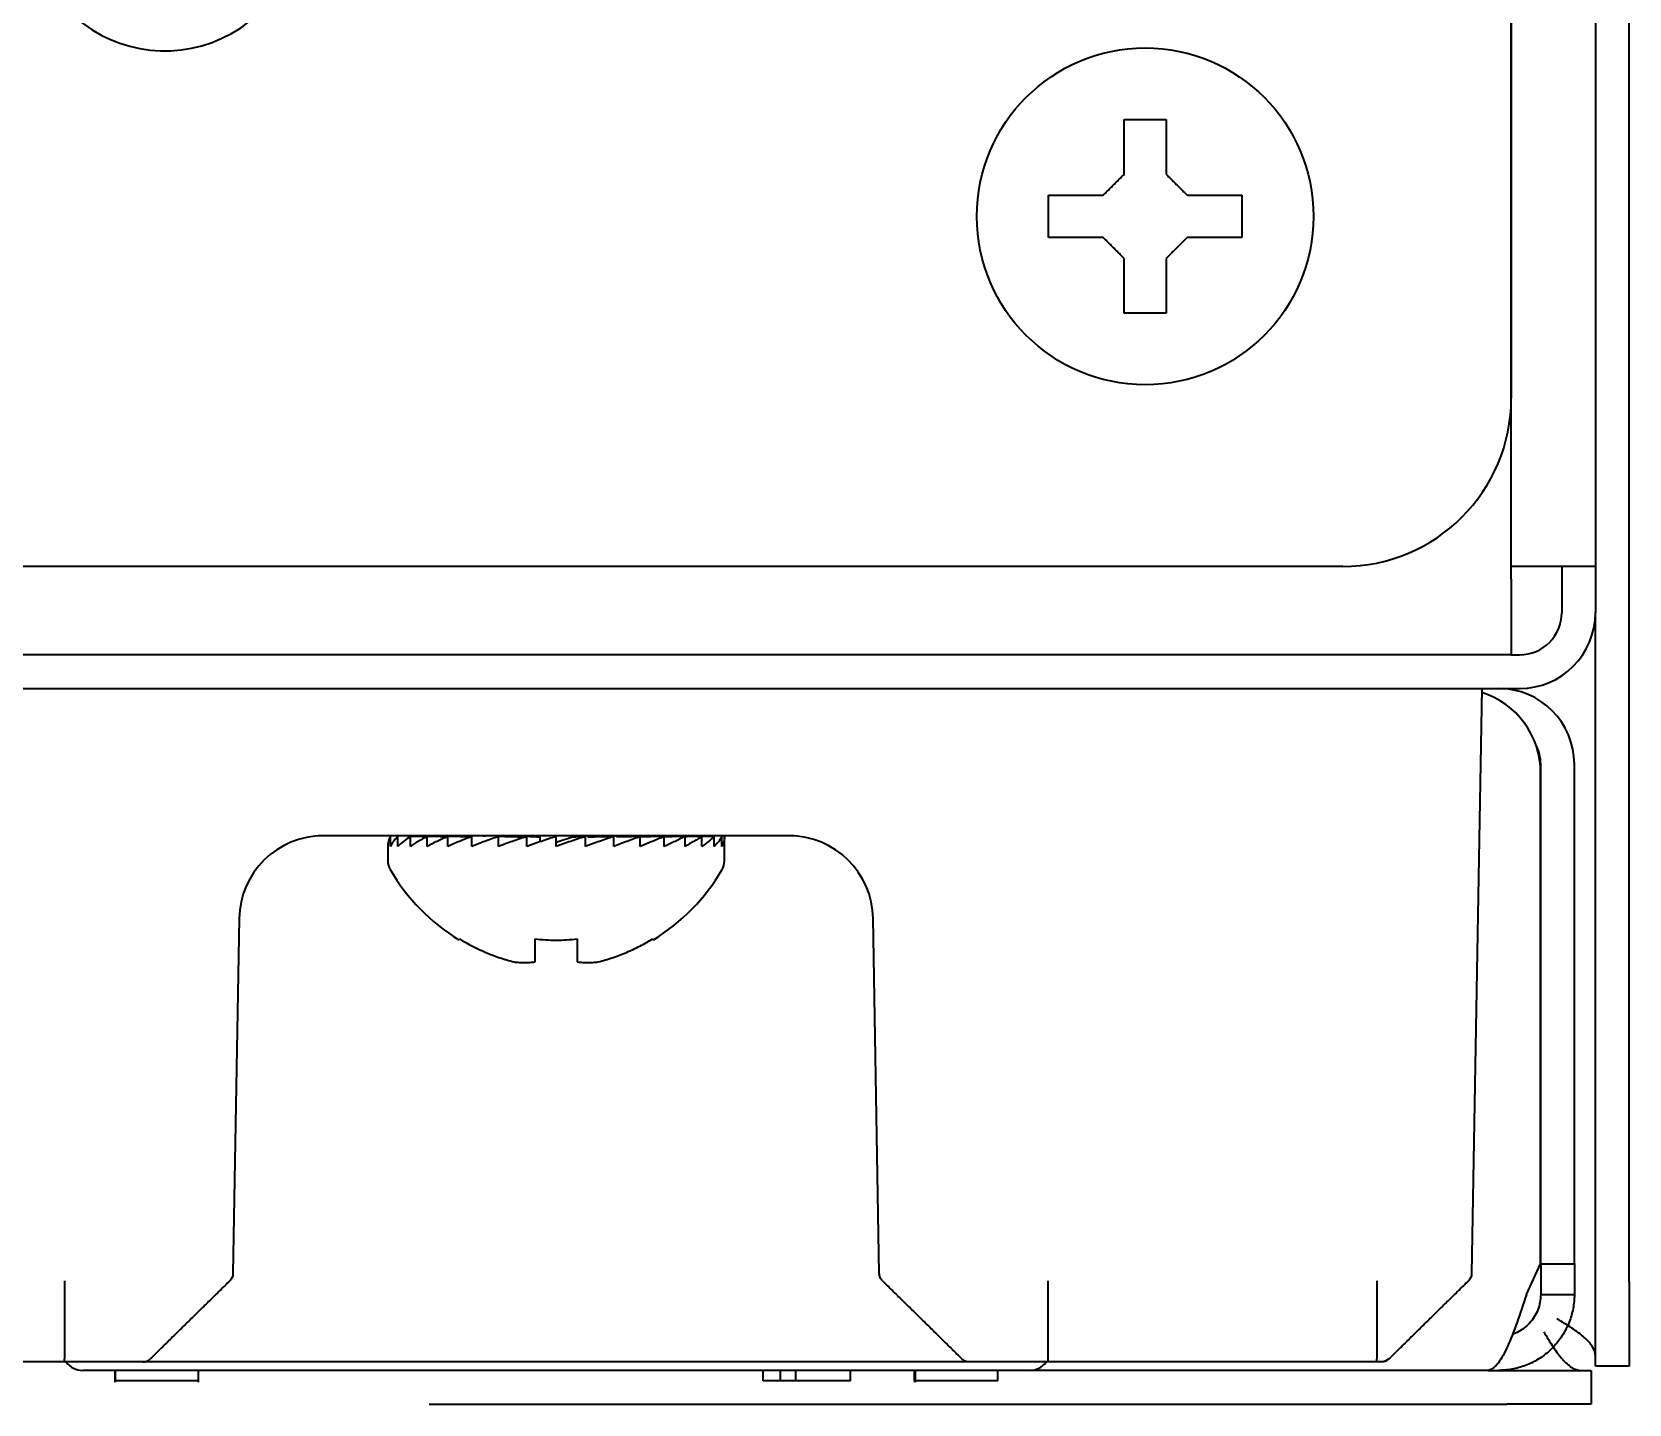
# Model space of a CAD drawing. Extents: x -760 to 4209, y 5795 to 10328.
# Drawn here: x 2672.9 to 2710.85, y 9157.62 to 9190.22 of the extents above; entities that cross this region are included whole.
import ezdxf

# ---------------------------------------------------------------- set-up
doc = ezdxf.new("R2010")
doc.units = 0
doc.header["$LTSCALE"] = 5
doc.layers.add('1', color=7, linetype='CONTINUOUS', true_color=0xffffff)

msp = doc.modelspace()

# ---------------------------------------------------------------- linework, layer by layer
at = {"layer": '1', "color": 7, "linetype": 'Continuous', "lineweight": 35}
for p, q in [((2710.054990581528, 10156.37177281296), (2710.054990581528, 9177.521772812963)), ((2710.854990581528, 9160.521772812963), (2710.854990581528, 9472.421772812962)), ((2708.054990581528, 9177.221772812962), (2708.054990581528, 9269.031297812962)), ((2708.054990581528, 9267.522382812962), (2708.054990581528, 9181.521772812963)), ((2697.054990472279, 9185.839545113891), (2697.054990472279, 9186.33954513764)), ((2701.654990690768, 9186.33954513764), (2701.654990690768, 9185.839545113891)), ((2697.054990472279, 9185.339545090143), (2697.054990472279, 9185.839545113891)), ((2701.654990690768, 9185.839545113891), (2701.654990690768, 9185.339545090143)), ((2704.054990581528, 9177.521772812963), (2645.054381581528, 9177.521772812963)), ((2708.254990581529, 9177.521772812963), (2708.054592581528, 9177.521772812963)), ((2710.054990581528, 9177.521772812963), (2708.254990581529, 9177.521772812963)), ((2709.254990581529, 9177.521772812963), (2709.254990581529, 9176.421772812962)), ((2710.054990581528, 9177.521772812963), (2710.054990581528, 9176.421772812962)), ((2708.054990581528, 9177.221772812962), (2708.054990581528, 9175.421772812962)), ((2710.054990581528, 9160.521772812963), (2710.054990581528, 9176.423799812963)), ((2708.054990581528, 9175.421772812962), (1852.054990581529, 9175.421772812962)), ((2708.054834581529, 9175.421772812962), (2708.254990581529, 9175.421772812962)), ((2665.554990581528, 9174.621772812961), (2708.254990581529, 9174.621772812961)), ((2707.354990581528, 9174.621772812961), (2707.112399581528, 9160.723731812961)), ((2708.752990581528, 9160.949205812962), (2708.752990581528, 9172.621772812961)), ((2708.754990581529, 9160.949205812962), (2708.754990581529, 9172.821772812962)), ((2709.554990581528, 9160.949205812962), (2709.554990581528, 9172.821772812962)), ((2691.013988581528, 9171.121772812961), (2679.695993581528, 9171.121772812961)), ((2681.415759581529, 9170.871772812961), (2681.415759581529, 9171.105328812962)), ((2681.596220581529, 9170.871772812961), (2681.596220581529, 9171.105328812962)), ((2681.890889581528, 9170.871772812961), (2681.890889581528, 9171.105328812962)), ((2682.290813581528, 9170.871772812961), (2682.290813581528, 9171.105328812962)), ((2682.783840581528, 9170.871772812961), (2682.783840581528, 9171.105328812962)), ((2683.121052581529, 9171.100591812961), (2683.121052581529, 9171.121772812961)), ((2683.154990581528, 9171.100103812962), (2683.154990581528, 9171.121772812961)), ((2683.188413581528, 9171.099617812963), (2683.188413581528, 9171.121772812961)), ((2683.255775581529, 9171.098637812962), (2683.255775581529, 9171.121772812961)), ((2683.287667581528, 9171.098168812961), (2683.287667581528, 9171.121772812961)), ((2683.354990581528, 9170.871772812961), (2683.354990581528, 9171.105328812962)), ((2683.420343581528, 9171.104169812961), (2683.420343581528, 9171.121772812961)), ((2683.449735581528, 9171.103641812962), (2683.449735581528, 9171.121772812961)), ((2683.643694581529, 9171.100103812962), (2683.643694581529, 9171.121772812961)), ((2683.669693581528, 9171.099617812963), (2683.669693581528, 9171.121772812961)), ((2683.919042581528, 9171.094868812963), (2683.919042581528, 9171.121772812961)), ((2683.940858581528, 9171.094442812962), (2683.940858581528, 9171.121772812961)), ((2683.986910581529, 9170.871772812961), (2683.986910581529, 9171.105328812962)), ((2684.238021581528, 9171.098637812962), (2684.238021581528, 9171.121772812961)), ((2684.254990581529, 9171.098168812961), (2684.254990581529, 9171.121772812961)), ((2684.590938581528, 9171.088500812963), (2684.590938581528, 9171.121772812961)), ((2684.660398581528, 9170.871772812961), (2684.660398581528, 9171.105328812962)), ((2684.967071581528, 9171.088500812963), (2684.967071581528, 9171.121772812961)), ((2684.972964581529, 9170.971772812962), (2684.972964581529, 9171.121772812961)), ((2685.354990581528, 9170.871772812961), (2685.354990581528, 9171.105328812962)), ((2685.742910581528, 9171.088500812963), (2685.742910581528, 9171.121772812961)), ((2686.049583581528, 9170.871772812961), (2686.049583581528, 9171.105328812962)), ((2686.119042581528, 9171.088500812963), (2686.119042581528, 9171.121772812961)), ((2686.471960581528, 9171.098637812962), (2686.471960581528, 9171.121772812961)), ((2686.723071581529, 9170.871772812961), (2686.723071581529, 9171.105328812962)), ((2686.790938581528, 9171.094868812963), (2686.790938581528, 9171.121772812961)), ((2687.066287581529, 9171.100103812962), (2687.066287581529, 9171.121772812961)), ((2687.289638581528, 9171.104169812961), (2687.289638581528, 9171.121772812961)), ((2687.354990581528, 9170.871772812961), (2687.354990581528, 9171.105328812962)), ((2687.454206581529, 9171.098637812962), (2687.454206581529, 9171.121772812961)), ((2687.554990581528, 9171.100103812962), (2687.554990581528, 9171.121772812961)), ((2687.588929581529, 9171.100591812961), (2687.588929581529, 9171.121772812961)), ((2687.926141581528, 9170.871772812961), (2687.926141581528, 9171.105328812962)), ((2688.419168581529, 9170.871772812961), (2688.419168581529, 9171.105328812962)), ((2688.819092581528, 9170.871772812961), (2688.819092581528, 9171.105328812962)), ((2689.113761581529, 9170.871772812961), (2689.113761581529, 9171.105328812962)), ((2689.294221581528, 9170.871772812961), (2689.294221581528, 9171.105328812962)), ((2689.354990581528, 9170.871772812961), (2689.354990581528, 9171.105328812962)), ((2681.354990581528, 9170.871641812962), (2681.354990581528, 9170.521772812963)), ((2689.354990581528, 9170.521772812963), (2689.354990581528, 9170.871772812961)), ((2677.820690581528, 9169.156677812962), (2677.673492581528, 9160.723731812961)), ((2693.036489581528, 9160.723731812961), (2692.889291581529, 9169.156677812962)), ((2683.054990581528, 9168.643538812961), (2683.054990581528, 9168.676781812961)), ((2687.654990581528, 9168.676781812961), (2687.654990581528, 9168.643538812961)), ((2708.413783581528, 9160.221772812962), (2708.752990581528, 9160.949205812962)), ((2708.754990581529, 9160.949205812962), (2708.754990581529, 9160.221772812962)), ((2708.754990581529, 9160.949205812962), (2709.554990581528, 9160.949205812962)), ((2709.554990581528, 9160.949205812962), (2709.554990581528, 9160.221772812962)), ((2710.054990581528, 9158.521772812963), (2710.054990581528, 9160.521772812963)), ((2710.854990581528, 9160.521772812963), (2710.854990581528, 9158.521772812963)), ((2673.672316581528, 9158.621772812961), (2665.869331581528, 9158.621772812961)), ((2673.672316581528, 9158.621772812961), (2673.672316581528, 9158.693460812961)), ((2695.175456581528, 9158.621772812961), (2675.534524581528, 9158.621772812961)), ((2704.850796581529, 9158.621772812961), (2697.037665581528, 9158.621772812961)), ((2704.850862581528, 9158.692873812963), (2704.850796581529, 9158.621773812962)), ((2674.251001581529, 9158.421772812962), (2674.104554581529, 9158.421772812962)), ((2677.665214581529, 9158.421772812962), (2674.251001581529, 9158.421772812962)), ((2674.865299581528, 9158.421772812962), (2674.865299581528, 9158.140522812962)), ((2674.872973581529, 9158.421772812962), (2674.872973581529, 9158.140522812962)), ((2676.854554581529, 9158.140522812962), (2676.854554581529, 9158.421772812962)), ((2676.854554581529, 9158.171772812962), (2676.854554581529, 9158.421772812962)), ((2678.018768581528, 9158.421772812962), (2677.665214581529, 9158.421772812962)), ((2696.104554581529, 9158.421772812962), (2678.018768581528, 9158.421772812962)), ((2690.279343581528, 9158.171772812962), (2690.279343581528, 9158.421772812962)), ((2690.684562581529, 9158.171772812962), (2690.684562581529, 9158.421772812962)), ((2691.052942581528, 9158.171772812962), (2691.052942581528, 9158.421772812962)), ((2692.354554581529, 9158.171772812962), (2692.354554581529, 9158.421772812962)), ((2693.869136581528, 9158.171772812962), (2693.869136581528, 9158.421772812962)), ((2693.872973581529, 9158.171772812962), (2693.872973581529, 9158.140522812962)), ((2693.889857581528, 9158.421772812962), (2693.889857581528, 9158.140522812962)), ((2695.854554581529, 9158.171772812962), (2695.854554581529, 9158.421772812962)), ((2696.604554581529, 9158.421772812962), (2696.104554581529, 9158.421772812962)), ((2707.504990581529, 9158.421772812962), (2696.591658581528, 9158.421772812962)), ((2707.504990581529, 9158.421772812962), (2707.754990581529, 9158.421772812962)), ((2707.528413581528, 9158.427939812962), (2707.505034581528, 9158.421785812961)), ((2707.754412581528, 9158.421772812962), (2707.954990581528, 9158.421772812962)), ((2707.954990581528, 9158.421772812962), (2709.954990581528, 9158.421772812962)), ((2709.954990581528, 9158.421772812962), (2709.954990581528, 9157.621772812961)), ((2710.854990581528, 9158.521772812963), (2710.054990581528, 9158.521772812963)), ((2682.334478581529, 9157.621772812961), (2707.954990581528, 9157.621772812961)), ((2709.954990581528, 9157.621772812961), (2707.954990581528, 9157.621772812961))]:
    msp.add_line(p, q, dxfattribs=at)
msp.add_circle((2699.354990581523, 9185.839545113891), 4.000000189989804, dxfattribs=at)
for centre, radius, start, end in [((2676.054990581528, 9193.021772812948), 3.250000000000001, 220.1240217911707, 0.2749390126854988), ((2704.054990581528, 9181.521772812963), 4, 270, 0), ((2704.054990581528, 9181.521772812963), 4, 270, 0), ((2708.254990581529, 9176.421772812962), 1.800000000000013, 270, 0), ((2708.254990581529, 9176.421772812962), 1.000000000000013, 270, 0), ((2706.752990581528, 9172.621772812961), 2, 0, 72.53015600000401), ((2707.754990581529, 9172.821772812962), 1.800000000000001, 0, 90), ((2707.754990581529, 9172.821772812962), 1.000000000000001, 0, 28.12359399995058), ((2679.820385581528, 9169.121772812961), 2, 90, 179.0000000000243), ((2690.889596581528, 9169.121772812961), 2, 0.9999999999757162, 90), ((2681.754990581529, 9170.521772812963), 0.3999999999999861, 180, 210.3011830000036), ((2685.553885581528, 9172.741772812962), 4.799999999999991, 210.3011830000036, 238.4186490000076), ((2685.156096581529, 9172.741772812962), 4.799999999999991, 301.5837320000054, 329.6988169999964), ((2688.954990581528, 9170.521772812963), 0.3999999999999861, 329.6988169999964, 0), ((2685.355219581528, 9172.423800812961), 3.78026259136534, 262.3959490000021, 269.9965320000032), ((2685.354763581528, 9172.423785812962), 3.780247247540081, 270.0034520000004, 277.6040660000002), ((2674.104554581529, 9158.921772812962), 0.5, 217.6410939999877, 270), ((2696.604554581529, 9158.921772812962), 0.5, 270, 322.3589060000123)]:
    msp.add_arc(centre, radius, start, end, dxfattribs=at)
for centre, major_axis, ratio, start_param, end_param in [((2734.094227581529, 9141.374789812962), (172.784491994484, -10.86107090087935), 0.160468, 1.885365767048042, 1.887792791365919), ((2728.469389581528, 9141.373445812962), (152.8354707048168, -10.94167696529489), 0.181216, 1.887303164228211, 1.890685103048575), ((2721.530564581529, 9141.374803812962), (128.2295204615294, -11.09805210854515), 0.215492, 1.892496647864702, 1.896354564944179), ((2704.601748581528, 9141.377522812962), (68.05522881943729, -12.58680141202367), 0.396499, 1.941622632079534, 1.950894805348253), ((2695.127299581528, 9141.376160812963), (31.69860232567515, -20.91441701216443), 0.6686380000000001, 2.283906737048806, 2.293178697732523), ((2694.313139581528, 9144.621188812962), (-28.83700341455625, -4.99521150115564), 0.949656, 4.846976552089214, 4.860829465230722), ((2675.582698581528, 9141.376202812962), (-31.69858512643545, -20.91436956170003), 0.6686380000000001, 3.990007466863954, 3.999279453703272), ((2666.108203581529, 9141.377480812962), (-68.05528696383043, -12.58682669797756), 0.396499, 4.332290189684636, 4.341562355531254), ((2657.220720581528, 9141.380141812962), (-99.70249339249851, -11.45387766656676), 0.27563, 4.373850139676857, 4.379776188481773), ((2649.189868581529, 9141.382916812961), (-128.2104647901791, -11.09401364138085), 0.215468, 4.386875147275713, 4.392077743925022), ((2642.248767581528, 9141.378806812962), (-152.8204854554547, -10.93907827502009), 0.181202, 4.392527981661633, 4.395910225403759), ((2636.618049581528, 9141.376115812962), (-172.7802744985989, -10.86043539595295), 0.160465, 4.395399238089658, 4.397826316895318), ((2632.469837581529, 9141.374781812961), (-187.4848411266939, -10.81812827279408), 0.147976, 4.396940923206125, 4.398589265904851)]:
    msp.add_ellipse(centre, major_axis=major_axis, ratio=ratio, start_param=start_param, end_param=end_param, dxfattribs=at)
for points, degree in [([(2698.854990557775, 9186.839545161403), (2698.854990557775, 9186.893816305512), (2698.854990557775, 9187.001927775547), (2698.854990557775, 9187.163491089113), (2698.854990557775, 9187.32237532969), (2698.854990557775, 9187.477758334118), (2698.854990557775, 9187.629569810624), (2698.854990557775, 9187.786037472468), (2698.854990557775, 9187.95227464217), (2698.854990557775, 9188.075607674878), (2698.854990557775, 9188.13954522315)], 3), ([(2698.854990557775, 9188.13954522315), (2699.021657232355, 9188.13954522315), (2699.354990581516, 9188.13954522315), (2699.688323930692, 9188.13954522315), (2699.854990605272, 9188.13954522315)], 3), ([(2698.354990534026, 9186.33954513764), (2698.378716103703, 9186.363270707325), (2698.426205976626, 9186.41076058024), (2698.497595249755, 9186.48214985337), (2698.569031298932, 9186.553585902553), (2698.640474772699, 9186.625029376342), (2698.711940551322, 9186.696495154958), (2698.783428059229, 9186.767982662843), (2698.831130601415, 9186.815685205029), (2698.854990557775, 9186.839545161403)], 3), ([(2699.854990605272, 9186.839545161403), (2699.881051217868, 9186.813484548778), (2699.93226607098, 9186.76226969568), (2700.006032262208, 9186.688503504452), (2700.077674399101, 9186.616861367553), (2700.147818896396, 9186.546716870273), (2700.21710021871, 9186.477435547959), (2700.285925214273, 9186.408610552387), (2700.331967975311, 9186.36256779135), (2700.354990629021, 9186.33954513764)], 3), ([(2700.354990629021, 9186.33954513764), (2700.409261773129, 9186.33954513764), (2700.517373243158, 9186.33954513764), (2700.678936556731, 9186.33954513764), (2700.837820797329, 9186.33954513764), (2700.993203801736, 9186.33954513764), (2701.145015278249, 9186.33954513764), (2701.3014829401, 9186.33954513764), (2701.467720109802, 9186.33954513764), (2701.591053142482, 9186.33954513764), (2701.654990690768, 9186.33954513764)], 3), ([(2698.354990534026, 9185.339545090143), (2698.30071938991, 9185.339545090143), (2698.192607919867, 9185.339545090143), (2698.031044606301, 9185.339545090143), (2697.872160365725, 9185.339545090143), (2697.716777361289, 9185.339545090143), (2697.564965884776, 9185.339545090143), (2697.408498222932, 9185.339545090143), (2697.242261053238, 9185.339545090143), (2697.118928020551, 9185.339545090143), (2697.054990472272, 9185.339545090143)], 3), ([(2698.854990557775, 9184.839545066394), (2698.828929945164, 9184.86560567899), (2698.777715092067, 9184.916820532088), (2698.703948900838, 9184.990586723345), (2698.632306763931, 9185.06222886023), (2698.562162266629, 9185.13237335754), (2698.492880944345, 9185.201654679824), (2698.424055948766, 9185.270479675424), (2698.378013187736, 9185.316522436433), (2698.354990534026, 9185.339545090143)], 3), ([(2700.354990629021, 9185.339545090143), (2700.331265059351, 9185.315819520458), (2700.283775186421, 9185.268329647528), (2700.212385913284, 9185.196940374413), (2700.140949864122, 9185.12550432523), (2700.06950639034, 9185.054060851498), (2699.998040611717, 9184.98259507284), (2699.926553103818, 9184.91110756494), (2699.878850561632, 9184.863405022754), (2699.854990605272, 9184.839545066394)], 3), ([(2699.854990605272, 9184.839545066394), (2699.854990605272, 9184.785273922285), (2699.854990605272, 9184.677162452264), (2699.854990605272, 9184.51559913867), (2699.854990605272, 9184.356714898078), (2699.854990605272, 9184.201331893664), (2699.854990605272, 9184.049520417158), (2699.854990605272, 9183.8930527553), (2699.854990605272, 9183.726815585613), (2699.854990605272, 9183.603482552933), (2699.854990605272, 9183.539545004662)], 3), ([(2699.854990605272, 9183.539545004662), (2699.688323930692, 9183.539545004662), (2699.354990581516, 9183.539545004662), (2699.021657232355, 9183.539545004662), (2698.854990557775, 9183.539545004662)], 3), ([(2681.415760016084, 9171.10532923684), (2681.39543021583, 9171.067662437332), (2681.365107194152, 9170.990994879408), (2681.354992213014, 9170.911824278344), (2681.35499102834, 9170.87165519852)], 3), ([(2681.59622054499, 9171.10532923688), (2681.556178655183, 9171.067662437305), (2681.486195250855, 9170.99099487932), (2681.435951982948, 9170.911824278344), (2681.415767095712, 9170.871655198598)], 3), ([(2681.890889412995, 9171.105329236669), (2681.832352086179, 9171.0676624372), (2681.724834709529, 9170.990994879327), (2681.635989771149, 9170.91182427824), (2681.596234488953, 9170.87165519838)], 3), ([(2682.290813255658, 9171.105329237167), (2682.215559118948, 9171.067662437357), (2682.073774631082, 9170.990994879152), (2681.949027530604, 9170.911824278446), (2681.8909097975, 9170.871655198958)], 3), ([(2682.783840589386, 9171.105329236845), (2682.694156201536, 9171.067662437365), (2682.522412652317, 9170.990994879465), (2682.365553767465, 9170.911824278362), (2682.290839461502, 9170.871655198502)], 3), ([(2683.354991028133, 9171.105329236858), (2683.253601403948, 9171.06766243736), (2683.057117134245, 9170.99099487944), (2682.872912542755, 9170.911824278352), (2682.783871820238, 9170.871655198507)], 3), ([(2683.986910454831, 9171.105329236756), (2683.876896266705, 9171.067662437355), (2683.661641351609, 9170.990994879528), (2683.455688016831, 9170.911824278333), (2683.355026335096, 9170.871655198385)], 3), ([(2684.660398317465, 9171.10532923681), (2684.545102290904, 9171.067662437266), (2684.317617142132, 9170.990994879317), (2684.096172851817, 9170.911824278315), (2683.986948765039, 9170.871655198538)], 3), ([(2685.354991028133, 9171.105329237243), (2685.237916374642, 9171.067662437257), (2685.005113013382, 9170.990994878895), (2684.774906240074, 9170.911824278417), (2684.660438466725, 9170.871655199135)], 3), ([(2686.049584030638, 9171.105329332235), (2685.934287955836, 9171.067662517868), (2685.703239897367, 9170.990994929136), (2685.471265260141, 9170.911824295288), (2685.355031796899, 9170.871655198625)], 3), ([(2686.723071601436, 9171.105329236696), (2686.613057413332, 9171.067662437235), (2686.390785092666, 9170.990994764628), (2686.164091249932, 9170.911824278262), (2686.049623888242, 9170.87165519839)], 3), ([(2687.354991028133, 9171.10532923676), (2687.253601403959, 9171.067662437239), (2687.046858423626, 9170.990994879312), (2686.832333187923, 9170.911824278282), (2686.723109911522, 9170.871655198476)], 3), ([(2687.926141466879, 9171.105329236989), (2687.836457079055, 9171.06766243738), (2687.651525185673, 9170.990994879357), (2687.455686831936, 9170.911824278408), (2687.355026334796, 9170.871655198693)], 3), ([(2688.419168800609, 9171.105329237102), (2688.343914663892, 9171.06766243734), (2688.186412919478, 9170.990994879181), (2688.015211896985, 9170.91182427842), (2687.926172697365, 9170.871655198878)], 3), ([(2688.81909264327, 9171.105329236821), (2688.760555316456, 9171.067662437317), (2688.635269331752, 9170.9909948794), (2688.493907497077, 9170.911824278333), (2688.419195006134, 9170.871655198505)], 3), ([(2689.113761511277, 9171.105329236847), (2689.073719621449, 9171.067662437454), (2688.984456147725, 9170.990994879625), (2688.877228708608, 9170.911824278402), (2688.819113027506, 9170.871655198438)], 3), ([(2689.294222040181, 9171.105329236843), (2689.273892239927, 9171.067662437365), (2689.223363502692, 9170.990994879467), (2689.153528510575, 9170.911824278362), (2689.113775454835, 9170.8716551985)], 3), ([(2689.354991028133, 9171.105329236792), (2689.354991028133, 9171.067662437259), (2689.344732317492, 9170.990994879323), (2689.314411673286, 9170.9118242783), (2689.294229119407, 9170.871655198507)], 3), ([(2684.354991028133, 9168.125963470886), (2684.395388179771, 9168.120809047781), (2684.477067058582, 9168.112850931495), (2684.603263329591, 9168.10859537509), (2684.73022605533, 9168.112642508913), (2684.813520855474, 9168.12067213703), (2684.854991028133, 9168.125963470886)], 3), ([(2685.854991028133, 9168.125963470886), (2685.896637271048, 9168.120649671571), (2685.980271653397, 9168.11259599576), (2686.107921994437, 9168.108583032288), (2686.23433856018, 9168.112954303711), (2686.31519162442, 9168.120885316666), (2686.354991028133, 9168.125963470886)], 3), ([(2673.672316748779, 9160.549781170082), (2673.672316748779, 9158.693466514549)], 1), ([(2677.598757465785, 9160.54978072993), (2675.709758396614, 9158.69346651463)], 1), ([(2693.111224590481, 9160.54978072993), (2695.000223659637, 9158.693466514644)], 1), ([(2697.037665307486, 9160.549781170082), (2697.037665307486, 9158.693466514544)], 1), ([(2704.860957488054, 9160.549781170082), (2704.860957488054, 9158.69375557835)], 1), ([(2707.037664322788, 9160.549780321377), (2705.148959703436, 9158.693755461105)], 1), ([(2708.754991028133, 9160.221773167486), (2709.555366028133, 9160.221773167486)], 1), ([(2705.132126689707, 9158.693497583747), (2705.088257864653, 9158.64760421614), (2705.028568870747, 9158.62177316748), (2704.967422238388, 9158.62177316748)], 3), ([(2690.68456235934, 9158.171773167482), (2690.549489450668, 9158.171773167482), (2690.414416541995, 9158.171773167482), (2690.279343633323, 9158.171773167482)], 3), ([(2691.052943019356, 9158.171773167482), (2690.930149466018, 9158.171773167482), (2690.80735591268, 9158.171773167482), (2690.68456235934, 9158.171773167482)], 3), ([(2692.354554684744, 9158.171773167482), (2691.920684129615, 9158.171773167482), (2691.486813574485, 9158.171773167482), (2691.052943019356, 9158.171773167482)], 3)]:
    msp.add_open_spline(points, degree=degree, dxfattribs=at)
for points, knots in [([(2699.854990605272, 9188.13954522315), (2699.854990605272, 9187.936715549642), (2699.854990605272, 9187.726882621368), (2699.854990605272, 9187.401922218718), (2699.854990605272, 9187.291892630206), (2699.854990605272, 9187.068360154632), (2699.854990605272, 9186.954859003903), (2699.854990605272, 9186.839545161403)], [0, 0, 0, 0, 0.5, 0.5, 0.75, 0.75, 1, 1, 1, 1]), ([(2697.054990472272, 9186.33954513764), (2697.257820145773, 9186.33954513764), (2697.467653074047, 9186.33954513764), (2697.792613476689, 9186.33954513764), (2697.902643065208, 9186.33954513764), (2698.126175540776, 9186.33954513764), (2698.239676691497, 9186.33954513764), (2698.354990534026, 9186.33954513764)], [0, 0, 0, 0, 0.5, 0.5, 0.75, 0.75, 1, 1, 1, 1]), ([(2701.654990690768, 9185.339545090143), (2701.45216101726, 9185.339545090143), (2701.242328089007, 9185.339545090143), (2700.917367686357, 9185.339545090143), (2700.807338097817, 9185.339545090143), (2700.583805622264, 9185.339545090143), (2700.47030447155, 9185.339545090143), (2700.354990629021, 9185.339545090143)], [0, 0, 0, 0, 0.4999999999999998, 0.4999999999999998, 0.7499999999999999, 0.7499999999999999, 1, 1, 1, 1]), ([(2698.854990557775, 9183.539545004662), (2698.854990557775, 9183.74237467817), (2698.854990557775, 9183.952207606415), (2698.854990557775, 9184.27716800905), (2698.854990557775, 9184.387197597605), (2698.854990557775, 9184.610730073166), (2698.854990557775, 9184.724231223865), (2698.854990557775, 9184.839545066394)], [0, 0, 0, 0, 0.5, 0.5, 0.75, 0.75, 1, 1, 1, 1]), ([(2683.054991028605, 9168.676781595146), (2683.257820692408, 9168.552321508845), (2683.467653610596, 9168.444389983051), (2683.792613997704, 9168.306591960862), (2683.90264358097, 9168.264693813622), (2684.126176045832, 9168.189094939728), (2684.239677191124, 9168.155390115171), (2684.354991028133, 9168.125963470886)], [0, 0, 0, 0, 0.4999999999999997, 0.4999999999999997, 0.7499999999999998, 0.7499999999999998, 1, 1, 1, 1]), ([(2684.854991028133, 9168.125963470886), (2684.854991028133, 9168.155287979029), (2684.854991028133, 9168.188893661563), (2684.854991028133, 9168.264353783841), (2684.854991028133, 9168.30621208525), (2684.854991028133, 9168.398106949779), (2684.854991028133, 9168.448144452192), (2684.854991028133, 9168.529404544463), (2684.854991028133, 9168.55754882489), (2684.854991028133, 9168.61572419052), (2684.854991028133, 9168.64577248302), (2684.854991028133, 9168.676781595308)], [0, 0, 0, 0, 0.2499999999999999, 0.2499999999999999, 0.4999999999999998, 0.4999999999999998, 0.7499999999999997, 0.7499999999999997, 0.8749999999999998, 0.8749999999999998, 1, 1, 1, 1]), ([(2685.854991028133, 9168.676781595308), (2685.854991028133, 9168.55232150894), (2685.854991028133, 9168.444389983191), (2685.854991028133, 9168.306591960934), (2685.854991028133, 9168.264693813679), (2685.854991028133, 9168.18909493975), (2685.854991028133, 9168.15539011518), (2685.854991028133, 9168.125963470886)], [0, 0, 0, 0, 0.5, 0.5, 0.75, 0.75, 1, 1, 1, 1]), ([(2686.354991028133, 9168.125963470886), (2686.46990462547, 9168.155287979029), (2686.583144425329, 9168.188893661563), (2686.806399034012, 9168.264353783841), (2686.916412333051, 9168.30621208525), (2687.133241501503, 9168.398106949779), (2687.240057003683, 9168.448144452192), (2687.397854761385, 9168.529404544463), (2687.450085881327, 9168.55754882489), (2687.553368168689, 9168.61572419052), (2687.604456210056, 9168.64577248302), (2687.654991028132, 9168.676781595308)], [0, 0, 0, 0, 0.2499999999999998, 0.2499999999999998, 0.4999999999999996, 0.4999999999999996, 0.7499999999999993, 0.7499999999999993, 0.8749999999999997, 0.8749999999999997, 1, 1, 1, 1]), ([(2677.6734925214, 9160.723730680762), (2677.672927738609, 9160.691374296333), (2677.666002829725, 9160.659141108405), (2677.640453970574, 9160.599674528145), (2677.621839634871, 9160.572463514318), (2677.598757913686, 9160.549781170082)], [0, 0, 0, 0, 0.5, 0.5, 1, 1, 1, 1]), ([(2693.111224142579, 9160.549781170082), (2693.088142421394, 9160.572463514318), (2693.069528085693, 9160.599674528145), (2693.043979226542, 9160.659141108405), (2693.037054317656, 9160.691374296333), (2693.036489534866, 9160.723730680762)], [0, 0, 0, 0, 0.5, 0.5, 1, 1, 1, 1]), ([(2707.112399822477, 9160.723732303752), (2707.111835241533, 9160.691375443383), (2707.104910345804, 9160.659141742384), (2707.079361162791, 9160.59967427308), (2707.060746490755, 9160.572462884917), (2707.03766432281, 9160.549780321404)], [0, 0, 0, 0, 0.5, 0.5, 1, 1, 1, 1]), ([(2708.413783827397, 9160.22177315595), (2708.339993232898, 9159.998544373087), (2708.266222203059, 9159.775445968857), (2708.118660578723, 9159.359579069882), (2708.044879766554, 9159.16697349527), (2707.897318142217, 9158.838528961014), (2707.823537330049, 9158.70279134704), (2707.675975705712, 9158.506699265006), (2707.602204680215, 9158.446402527623), (2707.528414081375, 9158.427939982308)], [0, 0, 0, 0, 0.25, 0.25, 0.5, 0.5, 0.75, 0.75, 1, 1, 1, 1]), ([(2709.554991028132, 9160.221773167481), (2709.554991028132, 9160.110173546738), (2709.544582480411, 9159.998576148499), (2709.503306522243, 9159.779226663255), (2709.472439933807, 9159.671478944587), (2709.39131187874, 9159.463545926334), (2709.341052027771, 9159.363364767723), (2709.222870480623, 9159.174021103152), (2709.154951138024, 9159.084862367961), (2709.003792906097, 9158.920639682807), (2708.920557027078, 9158.845579003328), (2708.741636486038, 9158.71214234647), (2708.64595538721, 9158.653769026478), (2708.44544460525, 9158.555721447638), (2708.340618915279, 9158.5160491414), (2708.125434740585, 9158.45677290367), (2708.01508054124, 9158.437170152656), (2707.90386326933, 9158.42794010507)], [0, 0, 0, 0, 0.125, 0.125, 0.25, 0.25, 0.375, 0.375, 0.5, 0.5, 0.625, 0.625, 0.75, 0.75, 0.875, 0.875, 1, 1, 1, 1]), ([(2708.754991028133, 9160.221773161082), (2708.754992626064, 9160.097760036862), (2708.731663633274, 9159.973813816063), (2708.641523363935, 9159.742776325667), (2708.574735336433, 9159.635773222142), (2708.406780731348, 9159.453304467577), (2708.305669371209, 9159.377893726165), (2708.160291141448, 9159.306807829835), (2708.125359611941, 9159.292142824577), (2708.089711975036, 9159.279493878345)], [0, 0, 0, 0, 0.3025661390669979, 0.3025661390669979, 0.6051322781339958, 0.6051322781339958, 0.9076984172009938, 0.9076984172009938, 1, 1, 1, 1]), ([(2708.828414081374, 9159.339066366816), (2708.90220299282, 9159.215478052021), (2708.975975705712, 9159.093886079407), (2709.12353733005, 9158.871094892234), (2709.197318142217, 9158.76998354455), (2709.344879766554, 9158.602028960151), (2709.418660578724, 9158.535240940875), (2709.566222203061, 9158.445100682638), (2709.639994939108, 9158.421771692723), (2709.713783827398, 9158.421773290655)], [0, 0, 0, 0, 0.25, 0.25, 0.5, 0.5, 0.75, 0.75, 1, 1, 1, 1]), ([(2710.054991028132, 9158.762980368218), (2710.054992626065, 9158.836769256506), (2710.031663633275, 9158.910541992554), (2709.941523363936, 9159.058103616891), (2709.874735336433, 9159.13188442906), (2709.706780731347, 9159.279446053397), (2709.60566937121, 9159.353226865565), (2709.382878156596, 9159.500788489902), (2709.261286169003, 9159.574561202793), (2709.137697838985, 9159.64835011424)], [0, 0, 0, 0, 0.25, 0.25, 0.5, 0.5, 0.75, 0.75, 1, 1, 1, 1]), ([(2675.534548857549, 9158.62177316748), (2675.533540165991, 9158.62177316748), (2675.529945118218, 9158.62177316748), (2675.519863300428, 9158.62177316748), (2675.51572033785, 9158.62177316748), (2675.505819546818, 9158.62177316748), (2675.500047779362, 9158.62177316748), (2675.487072994515, 9158.62177316748), (2675.479970846118, 9158.62177316748), (2675.464535570695, 9158.62177316748), (2675.456152592691, 9158.62177316748), (2675.428921683078, 9158.62177316748), (2675.407962490284, 9158.62177316748), (2675.360755135594, 9158.62177316748), (2675.334479886644, 9158.62177316748), (2675.290870731194, 9158.62177316748), (2675.275644545865, 9158.62177316748), (2675.243837329694, 9158.62177316748), (2675.227374416532, 9158.62177316748), (2675.176352557194, 9158.62177316748), (2675.103984370788, 9158.62177316748), (2675.022988367031, 9158.62177316748), (2674.958814024336, 9158.62177316748), (2674.936863262463, 9158.62177316748), (2674.891881575659, 9158.62177316748), (2674.868815278675, 9158.62177316748), (2674.798051452931, 9158.62177316748), (2674.749370368122, 9158.62177316748), (2674.598906814414, 9158.62177316748), (2674.492732195018, 9158.62177316748), (2674.352836781613, 9158.62177316748), (2674.324437901081, 9158.62177316748), (2674.266938587226, 9158.62177316748), (2674.238053863486, 9158.62177316748), (2674.151020333169, 9158.62177316748), (2674.092505230014, 9158.62177316748), (2674.00385245079, 9158.62177316748), (2673.974281634015, 9158.62177316748), (2673.914839210893, 9158.62177316748), (2673.884948614226, 9158.62177316748), (2673.824729793834, 9158.62177316748), (2673.794415300326, 9158.62177316748), (2673.733527430595, 9158.62177316748), (2673.70295720279, 9158.62177316748), (2673.672316316956, 9158.62177316748)], [0, 0, 0, 0, 0.0624999999999951, 0.0624999999999951, 0.0937499999999926, 0.0937499999999926, 0.1249999999999901, 0.1249999999999901, 0.1562499999999876, 0.1562499999999876, 0.1874999999999852, 0.1874999999999852, 0.2499999999999785, 0.2499999999999785, 0.3124999999999719, 0.3124999999999719, 0.3437499999999676, 0.3437499999999676, 0.3749999999999634, 0.3749999999999634, 0.4374999999999589, 0.4999999999999544, 0.4999999999999544, 0.5312499999999521, 0.5312499999999521, 0.5624999999999499, 0.5624999999999499, 0.6249999999999519, 0.6249999999999519, 0.749999999999963, 0.749999999999963, 0.7812499999999654, 0.7812499999999654, 0.8124999999999676, 0.8124999999999676, 0.8749999999999784, 0.8749999999999784, 0.9062499999999838, 0.9062499999999838, 0.9374999999999892, 0.9374999999999892, 0.9687499999999946, 0.9687499999999946, 1, 1, 1, 1]), ([(2675.534548857549, 9158.62177316748), (2675.566908601812, 9158.62177316748), (2675.599256164181, 9158.628135602627), (2675.659155838762, 9158.652646919245), (2675.686685401618, 9158.67078657338), (2675.709764460981, 9158.693472474066)], [0, 0, 0, 0, 0.5, 0.5, 1, 1, 1, 1]), ([(2695.175457040093, 9158.62177316748), (2695.143095726879, 9158.62177316748), (2695.110746591898, 9158.628134474973), (2695.050843179612, 9158.652641607981), (2695.023311445202, 9158.670778210955), (2695.000229724017, 9158.693460555192)], [0, 0, 0, 0, 0.5, 0.5, 1, 1, 1, 1]), ([(2697.040555795751, 9158.62177316748), (2697.009954213572, 9158.62177316748), (2696.979392954524, 9158.62177316748), (2696.918417747906, 9158.62177316748), (2696.888005347957, 9158.62177316748), (2696.827429550583, 9158.62177316748), (2696.797275917365, 9158.62177316748), (2696.73718199177, 9158.62177316748), (2696.707225521131, 9158.62177316748), (2696.647345720968, 9158.62177316748), (2696.61772123893, 9158.62177316748), (2696.558989528291, 9158.62177316748), (2696.5298838628, 9158.62177316748), (2696.443296505112, 9158.62177316748), (2696.386512080748, 9158.62177316748), (2696.275261441518, 9158.62177316748), (2696.220670796983, 9158.62177316748), (2696.140389566104, 9158.62177316748), (2696.113871494206, 9158.62177316748), (2696.06151618586, 9158.62177316748), (2695.984483158453, 9158.62177316748), (2695.911874113396, 9158.62177316748), (2695.818842970029, 9158.62177316748), (2695.774192671499, 9158.62177316748), (2695.688614575394, 9158.62177316748), (2695.647788707314, 9158.62177316748), (2695.570015916328, 9158.62177316748), (2695.533684546239, 9158.62177316748), (2695.465938165616, 9158.62177316748), (2695.434515708298, 9158.62177316748), (2695.376649853048, 9158.62177316748), (2695.350216764073, 9158.62177316748), (2695.314584726934, 9158.62177316748), (2695.303332003215, 9158.62177316748), (2695.282071418894, 9158.62177316748), (2695.272186929339, 9158.62177316748), (2695.253818302037, 9158.62177316748), (2695.245409363416, 9158.62177316748), (2695.230061164202, 9158.62177316748), (2695.223009567142, 9158.62177316748), (2695.210168267017, 9158.62177316748), (2695.204447048221, 9158.62177316748), (2695.194578021652, 9158.62177316748), (2695.182117934708, 9158.62177316748), (2695.176574622716, 9158.62177316748), (2695.175482803128, 9158.62177316748)], [0, 0, 0, 0, 0.031250000000001, 0.031250000000001, 0.0625000000000021, 0.0625000000000021, 0.0937500000000031, 0.0937500000000031, 0.1250000000000041, 0.1250000000000041, 0.1562500000000051, 0.1562500000000051, 0.1875000000000062, 0.1875000000000062, 0.2500000000000077, 0.2500000000000077, 0.3125000000000092, 0.3125000000000092, 0.3437500000000094, 0.3437500000000094, 0.3750000000000098, 0.4375000000000099, 0.4375000000000099, 0.5000000000000101, 0.5000000000000101, 0.5625000000000102, 0.5625000000000102, 0.6250000000000104, 0.6250000000000104, 0.6875000000000105, 0.6875000000000105, 0.7500000000000108, 0.7500000000000108, 0.7812500000000097, 0.7812500000000097, 0.8125000000000085, 0.8125000000000085, 0.8437500000000075, 0.8437500000000075, 0.8750000000000064, 0.8750000000000064, 0.9062500000000052, 0.9062500000000052, 0.9375000000000042, 1, 1, 1, 1]), ([(2697.037665307486, 9158.693472474308), (2697.03814705553, 9158.670789358812), (2697.038628803574, 9158.652651357066), (2697.039592299662, 9158.628140193587), (2697.040074047706, 9158.621776254618), (2697.040555795751, 9158.621773168617)], [0, 0, 0, 0, 0.5, 0.5, 1, 1, 1, 1]), ([(2704.96742223838, 9158.62177316748), (2704.966203853793, 9158.62177316748), (2704.964837861547, 9158.62177316748), (2704.962013751118, 9158.62177316748), (2704.960540936873, 9158.62177316748), (2704.955692958331, 9158.62177316748), (2704.952051579075, 9158.62177316748), (2704.943929245117, 9158.62177316748), (2704.939382638195, 9158.62177316748), (2704.929456187751, 9158.62177316748), (2704.92421448854, 9158.62177316748), (2704.913103764089, 9158.62177316748), (2704.907241531282, 9158.62177316748), (2704.894959499696, 9158.62177316748), (2704.888505999774, 9158.62177316748), (2704.878644199222, 9158.62177316748), (2704.875301573383, 9158.62177316748), (2704.868561670632, 9158.62177316748), (2704.865158432463, 9158.62177316748), (2704.854829963507, 9158.62177316748), (2704.847820354949, 9158.62177316748), (2704.840636376859, 9158.62177316748)], [0, 0, 0, 0, 0.0624999999999881, 0.0624999999999881, 0.1249999999999762, 0.1249999999999762, 0.2499999999999793, 0.2499999999999793, 0.3749999999999825, 0.3749999999999825, 0.4999999999999857, 0.4999999999999857, 0.6249999999999889, 0.6249999999999889, 0.7499999999999921, 0.7499999999999921, 0.8124999999999998, 0.8124999999999998, 0.8750000000000074, 0.8750000000000074, 1, 1, 1, 1]), ([(2705.148959454976, 9158.693755713342), (2705.14710749501, 9158.691961993014), (2705.143408226731, 9158.68837905773), (2705.137659882485, 9158.68323228228), (2705.131782656385, 9158.678265480643), (2705.12576812652, 9158.673497412357), (2705.119627156584, 9158.66892699807), (2705.113365517877, 9158.664558149883), (2705.106990386236, 9158.660393144426), (2705.100508597475, 9158.656434393397), (2705.093927102937, 9158.65268397283), (2705.087252837951, 9158.649143750958), (2705.080492747199, 9158.645815356595), (2705.073653768376, 9158.64270019038), (2705.066742827211, 9158.639799424864), (2705.05976682966, 9158.637114007865), (2705.05273265507, 9158.634644665135), (2705.045647149314, 9158.632391903746), (2705.038517118159, 9158.630356014506), (2705.031349320824, 9158.628537078579), (2705.024150463654, 9158.62693495944), (2705.01692719431, 9158.625549350107), (2705.009686094913, 9158.624379615603), (2705.002433680032, 9158.623425397409), (2704.995176377604, 9158.622684385826), (2704.987920574224, 9158.62216062153), (2704.980672422153, 9158.62183365434), (2704.9758435822, 9158.621793312353), (2704.973432288924, 9158.62177316748)], [0, 0, 0, 0, 0.0396953957006364, 0.0792910865949752, 0.1187871918029769, 0.1581838313485766, 0.1974811261677852, 0.2366791981167551, 0.275778169980018, 0.314778165478769, 0.353679309279205, 0.3924817270009745, 0.4311855452256662, 0.469790891505427, 0.5082978943716089, 0.5467066833434834, 0.5850173889371311, 0.623230142674281, 0.6613450770913157, 0.6993623257483462, 0.7372820232383371, 0.7751043051963279, 0.8128293083087587, 0.8504571703228431, 0.8879880300560447, 0.9254220274056372, 0.9627593033583252, 1, 1, 1, 1]), ([(2676.854591521242, 9158.171773167393), (2676.854581520241, 9158.171773167482), (2676.854571519241, 9158.171773167482), (2676.854507179994, 9158.171773167482), (2676.75708730178, 9158.171773167482), (2676.36990812077, 9158.171773167482), (2676.11932828413, 9158.171773167482), (2675.632758829025, 9158.171773167482), (2675.47159229027, 9158.171773167482), (2675.187632198174, 9158.171773167482), (2675.07635054046, 9158.171773167482), (2674.913403100965, 9158.171773167482), (2674.872916079165, 9158.171773167482), (2674.872931080666, 9158.171773167482)], [0, 0, 0, 0, 0.0001155126609556, 0.0001155126609556, 0.2658882744721768, 0.2658882744721768, 0.5321825339696942, 0.5321825339696942, 0.6879646757757444, 0.6879646757757444, 0.8437468175817886, 0.8437468175817886, 1, 1, 1, 1]), ([(2695.854554684744, 9158.171773167482), (2695.829995974075, 9158.171773167482), (2695.730226211988, 9158.171773167482), (2695.383293442948, 9158.171773167482), (2695.163840947214, 9158.171773167482), (2694.608967578067, 9158.171773167482), (2694.367217769931, 9158.171773167482), (2693.985496072345, 9158.171773167482), (2693.889828445789, 9158.171773167482), (2693.889843447289, 9158.171773167482)], [0, 0, 0, 0, 0.2373177942015644, 0.2373177942015644, 0.4746916605693892, 0.4746916605693892, 0.7376714542130358, 0.7376714542130358, 1, 1, 1, 1]), ([(2707.903863269329, 9158.42794010507), (2707.900492949478, 9158.427665894973), (2707.893751728839, 9158.427117427513), (2707.88353763736, 9158.426359973128), (2707.873250735231, 9158.425652073494), (2707.862883716996, 9158.424999610992), (2707.852438885861, 9158.42440267163), (2707.841915984834, 9158.423862907734), (2707.83131546311, 9158.423381558317), (2707.820637598865, 9158.42295999297), (2707.80988273528, 9158.422599519326), (2707.799051217355, 9158.422301607903), (2707.788143408868, 9158.422067180561), (2707.777159689183, 9158.421899249288), (2707.766100450234, 9158.421792995712), (2707.758701899892, 9158.42177979069), (2707.754991028133, 9158.421773167482)], [0, 0, 0, 0, 0.0703556121036076, 0.1407233512650173, 0.2111420186564013, 0.2816503313719154, 0.3522868590961395, 0.4230899619790688, 0.4940977302070391, 0.5653479257245005, 0.636877926532326, 0.7087246739286932, 0.7809246230188897, 0.8535136967636273, 0.9265272437727718, 1, 1, 1, 1])]:
    msp.add_open_spline(points, degree=3, knots=knots, dxfattribs=at)

doc.saveas('drawing.dxf')
